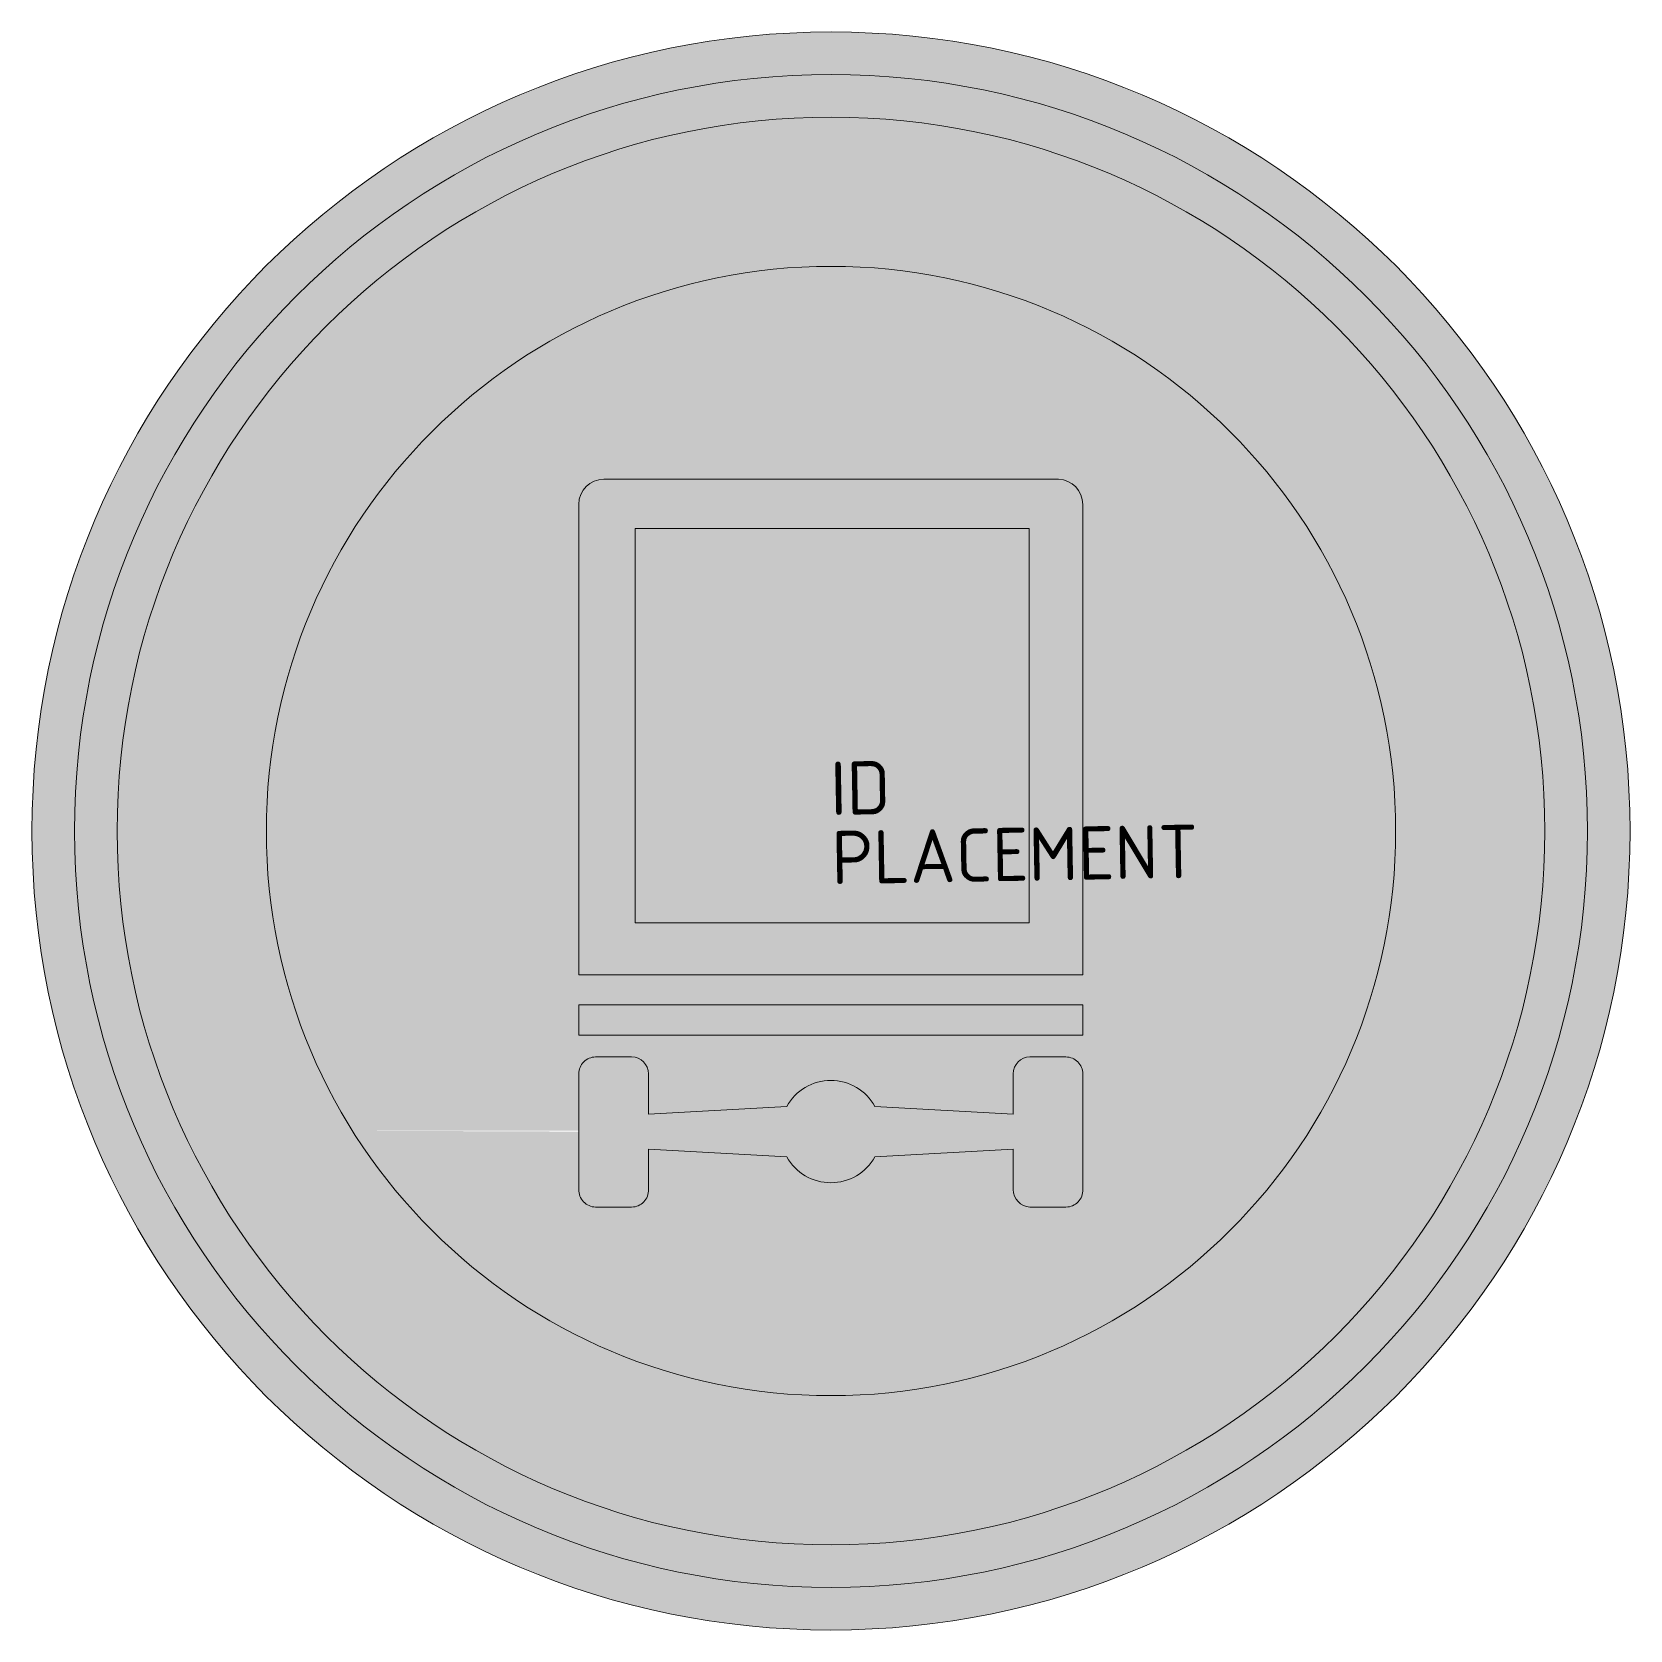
# Model space of a CAD drawing. Extents: x -3.75 to 3.75, y -3.75 to 3.75.
import ezdxf
from ezdxf.enums import TextEntityAlignment as Align

# ---------------------------------------------------------------- set-up
doc = ezdxf.new("R2010")
doc.units = 0
doc.styles.add('NLCS-ISO', font='NLCS-ISO.ttf', dxfattribs={"height": 0.25})

msp = doc.modelspace()

# ---------------------------------------------------------------- hatches: boundary and pattern name
at = {"true_color": 0xbb1e10}
h = msp.add_hatch(color=22, dxfattribs=at)
h.dxf.hatch_style = 1
h.paths.add_polyline_path([(-3.75, 0), (-3.55, 0, -1), (3.55, 0), (3.75, 0, 1)])
at = {"true_color": 0xf1f0ea}
h = msp.add_hatch(color=7, dxfattribs=at)
h.dxf.hatch_style = 1
h.paths.add_polyline_path([(-3.55, 0), (-3.35, 0, -1), (3.35, 0), (3.55, 0, 1)])
at = {"true_color": 0xbb1e10}
h = msp.add_hatch(color=22, dxfattribs=at)
h.dxf.hatch_style = 1
h.paths.add_polyline_path([(-3.35, 0), (-2.649999999999999, 0, -1), (2.649999999999999, 0), (3.35, 0, 1)])
at = {"true_color": 0xf1f0ea}
h = msp.add_hatch(color=7, dxfattribs=at)
h.dxf.hatch_style = 1
h.paths.add_polyline_path([(-1.183565805266444, 1.532844602628397, -0.4142135623730956), (-1.065504536171611, 1.65090587172323), (0, 1.65090587172323), (0, 2.649999999999999, 0.414213562373095), (-2.649999999999999, 0, 0.14081621079994), (-2.245809335242642, -1.406712632251875), (-1.183565805266444, -1.406712632251875), (-1.183565805266444, -1.139277564672322, -0.4142135623730956), (-1.104866733020495, -1.060578492426374), (-0.9356308098043442, -1.060578492426374, -0.4142135623730949), (-0.8569317375583907, -1.139277564672327), (-0.8569317375583907, -1.328200916675875), (-0.2076010878997607, -1.29277620558447, -0.2743467810305915), (0, -1.170771157570107), (0, -0.9582545056355491), (-1.183565805266444, -0.9582545056355489), (-1.183565805266444, -0.8165809827217487), (0, -0.8165809827217487), (0, -0.6749074598079476), (-1.183565805266444, -0.6749074598079474)])
h = msp.add_hatch(color=7, dxfattribs=at)
h.dxf.hatch_style = 1
h.paths.add_polyline_path([(2.649999999999999, 0, 0.414213562373095), (0, 2.649999999999999), (0, 1.65090587172323), (1.067485939776258, 1.65090587172323, -0.4042505367303831), (1.181584401661802, 1.532844602628393), (1.181584401661802, -0.6749074598079481), (0, -0.6749074598079476), (0, -0.8165809827217485), (1.181584401661802, -0.8165809827217485), (1.181584401661802, -0.9582545056355491), (0, -0.9582545056355489), (0, -1.170771157570107, -0.2720906066786635), (0.2056196842951099, -1.29277620558447), (0.8549629946796475, -1.328200916675875), (0.8549629946796475, -1.139277564672327, -0.4142135623730947), (0.933662066925601, -1.060578492426374), (1.102885329415848, -1.060578492426374, -0.4142135623730949), (1.181584401661802, -1.139277564672327), (1.181584401661802, -1.406712632251875), (2.245809335242644, -1.406712632251875, 0.14081621079994)])
at = {"true_color": 0x2a292a}
h = msp.add_hatch(color=250, dxfattribs=at)
h.dxf.hatch_style = 1
h.paths.add_polyline_path([(0, 1.65090587172323), (-1.065504536171611, 1.65090587172323, 0.4142135623730951), (-1.183565805266444, 1.532844602628397), (-1.183565805266444, -0.6749074598079474), (0, -0.6749074598079479), (0, -0.4303528781633572), (-0.9191338839458378, -0.430352878163357), (-0.9191338839458378, 1.41925256977919), (0, 1.41925256977919)])
h = msp.add_hatch(color=250, dxfattribs=at)
h.dxf.hatch_style = 1
h.paths.add_polyline_path([(1.059422691241323, 1.65090587172323), (0, 1.65090587172323), (0, 1.41925256977919), (0.9304462425448925, 1.41925256977919), (0.9304462425448925, -0.430352878163357), (0, -0.4303528781633572), (0, -0.6749074598079479), (1.181584401661802, -0.6749074598079479), (1.181584401661802, 1.532844602628394, 0.4242472747468262)])
at = {"true_color": 0xbb1e10}
h = msp.add_hatch(color=22, dxfattribs=at)
h.dxf.hatch_style = 1
h.paths.add_polyline_path([(0, 1.41925256977919), (-0.9191338839458378, 1.41925256977919), (-0.9191338839458378, -0.4303528781633571), (0, -0.4303528781633571)])
h = msp.add_hatch(color=22, dxfattribs=at)
h.dxf.hatch_style = 1
h.paths.add_polyline_path([(0.9304462425448925, 1.41925256977919), (0, 1.41925256977919), (0, -0.430352878163357), (0.9304462425448925, -0.4303528781633571)])
h = msp.add_hatch(color=22, dxfattribs=at)
h.dxf.hatch_style = 1
h.paths.add_polyline_path([(3.75, 0), (3.55, 0, -1), (-3.55, 0), (-3.75, 0, 1)])
at = {"true_color": 0xf1f0ea}
h = msp.add_hatch(color=7, dxfattribs=at)
h.dxf.hatch_style = 1
h.paths.add_polyline_path([(3.55, 0), (3.35, 0, -1), (-3.35, 0), (-3.55, 0, 1)])
at = {"true_color": 0xbb1e10}
h = msp.add_hatch(color=22, dxfattribs=at)
h.dxf.hatch_style = 1
h.paths.add_polyline_path([(3.35, 0), (2.649999999999999, 0, -1), (-2.649999999999999, 0), (-3.35, 0, 1)])
at = {"true_color": 0x2a292a}
h = msp.add_hatch(color=250, dxfattribs=at)
h.dxf.hatch_style = 1
h.paths.add_polyline_path([(-1.183565805266444, -0.8165809827217485), (1.181584401661802, -0.8165809827217485), (1.181584401661802, -0.9582545056355489), (-1.183565805266444, -0.9582545056355489)])
h = msp.add_hatch(color=250, dxfattribs=at)
h.dxf.hatch_style = 1
edge = h.paths.add_edge_path()
edge.add_arc((-1.103792614274896, -1.685180573524615), 0.07982261415804269, 177.9836665677447, 269.2289863105207)
edge.add_line((-1.104866733020497, -1.764995960511988), (-0.935630809804346, -1.764995960511988))
edge.add_arc((-0.9356308098043424, -1.686203669160934), 0.07879229135105392, 269.9999999999974, 362.7873471217302)
edge.add_line((-0.8569317375583907, -1.682372063234467), (-0.8569317375583907, -1.493474032682734))
edge.add_line((-0.8569317375583907, -1.493474032682734), (-0.2076010878997607, -1.528898743774137))
edge.add_arc((-0.0009907018023262992, -1.414962317106731), 0.2359435546164976, 208.8747789883007, 331.1252210116995)
edge.add_line((0.2056196842951099, -1.528898743774137), (0.8549629946796475, -1.493474032682734))
edge.add_line((0.8549629946796475, -1.493474032682734), (0.8549629946796475, -1.682372063234467))
edge.add_arc((0.9376847600202183, -1.682372063234464), 0.08272176534057074, 180.000000000002, 267.2126528782692)
edge.add_line((0.9336620669256028, -1.764995960511988), (1.102885329415846, -1.764995960511988))
edge.add_arc((1.10288532941585, -1.686203669160933), 0.07879229135105459, 269.9999999999974, 362.7873471217298)
edge.add_line((1.181584401661802, -1.682372063234467), (1.181584401661802, -1.139277564672325))
edge.add_arc((1.10288532941585, -1.139277564672327), 0.07869907224595174, 1.616565273615217e-12, 90.00000000000259)
edge.add_line((1.102885329415846, -1.060578492426374), (0.9336620669256028, -1.060578492426374))
edge.add_arc((0.933662066925601, -1.139277564672327), 0.07869907224595307, 89.99999999999872, 179.9999999999982)
edge.add_line((0.8549629946796475, -1.139277564672325), (0.8549629946796475, -1.328200916675875))
edge.add_line((0.8549629946796475, -1.328200916675875), (0.2056196842951099, -1.29277620558447))
edge.add_arc((-0.0009907018023262992, -1.406712632251874), 0.2359435546164981, 28.87477898830003, 151.1252210116998)
edge.add_line((-0.2076010878997607, -1.29277620558447), (-0.8569317375583907, -1.328200916675875))
edge.add_line((-0.8569317375583907, -1.328200916675875), (-0.8569317375583907, -1.139277564672325))
edge.add_arc((-0.9356308098043424, -1.139277564672327), 0.07869907224595174, 1.93987832833826e-12, 90.00000000000259)
edge.add_line((-0.935630809804346, -1.060578492426374), (-1.104866733020497, -1.060578492426374))
edge.add_arc((-1.104866733020495, -1.139277564672322), 0.07869907224594841, 90.00000000000131, 180.0000000000016)
edge.add_line((-1.183565805266444, -1.139277564672325), (-1.183565805266444, -1.682372063234467))
at = {"true_color": 0xf1f0ea}
h = msp.add_hatch(color=7, dxfattribs=at)
h.dxf.hatch_style = 1
edge = h.paths.add_edge_path()
edge.add_arc((-0.0009907018023209702, -1.414962317106726), 0.2359435546165039, 208.8747789883011, 270.2405795696257, ccw=False)
edge.add_line((-0.2076010878997607, -1.528898743774137), (-0.8569317375583907, -1.493474032682734))
edge.add_line((-0.8569317375583907, -1.493474032682734), (-0.8569317375583925, -1.682372063234427))
edge.add_arc((-0.9356308098043407, -1.686203669160936), 0.0787922913510518, -90.00000000000131, 2.787347121760888, ccw=False)
edge.add_line((-0.9356308098043424, -1.764995960511988), (-1.104866733020497, -1.764995960511988))
edge.add_arc((-1.103792614274896, -1.685180573524615), 0.07982261415804251, 177.9836665677445, 269.2289863105207, ccw=False)
edge.add_line((-1.183565805266444, -1.682372063234467), (-1.183565805266444, -1.410824813953396))
edge.add_line((-1.183565805266444, -1.410824813953396), (-2.245809335242642, -1.406712632251868))
edge.add_arc((7.105427357601002e-15, 4.884981308350689e-15), 2.650000000000004, 212.0618867851849, 269.9999999999998)
edge.add_line((0, -2.649999999999999), (-1.77635683940025e-15, -1.6509037917885))
h = msp.add_hatch(color=7, dxfattribs=at)
h.dxf.hatch_style = 1
h.paths.add_polyline_path([(2.245809335242644, -1.406712632251875), (1.181584401661802, -1.406712632251875), (1.181584401661802, -1.682372063234469, -0.4285351986733754), (1.102885329415848, -1.764995960511988), (0.9336620669256028, -1.764995960511988, -0.4000355062005519), (0.8549629946796475, -1.682372063234464), (0.8549629946796475, -1.493474032682734), (0.2056196842951099, -1.528898743774137, -0.2720906066786616), (0, -1.650903791788499), (0, -2.649999999999999, 0.258329511857354)])

# ---------------------------------------------------------------- linework, layer by layer
at = {"color": 250, "lineweight": 0, "true_color": 0x2a292a}
for points in [[(1.181584401661801, -0.6749074598079478), (1.181584401661801, 1.532844602628395, 0.4042505367303704), (1.067485939776261, 1.65090587172323), (-1.065504536171611, 1.65090587172323, 0.414213562373095), (-1.183565805266444, 1.532844602628396), (-1.183565805266444, -0.6749074598079473)], [(-1.183565805266444, -1.682372063234467, 0.4205939993171316), (-1.104866733020496, -1.764995960511988), (-0.9356308098043452, -1.764995960511988, 0.4285351986733973), (-0.8569317375583902, -1.682372063234467), (-0.8569317375583902, -1.493474032682734), (-0.207601087899761, -1.528898743774137, 0.5905178837019103), (0.2056196842951107, -1.528898743774137), (0.8549629946796476, -1.493474032682734), (0.8549629946796476, -1.682372063234467, 0.4000355062005421), (0.9336620669256026, -1.764995960511988), (1.102885329415846, -1.764995960511988, 0.4285351986733934), (1.181584401661801, -1.682372063234467), (1.181584401661801, -1.139277564672325, 0.414213562373097), (1.102885329415846, -1.060578492426374), (0.9336620669256026, -1.060578492426374, 0.414213562373095), (0.8549629946796476, -1.139277564672325), (0.8549629946796476, -1.328200916675875), (0.2056196842951107, -1.29277620558447, 0.5905178837019155), (-0.207601087899761, -1.29277620558447), (-0.8569317375583902, -1.328200916675875), (-0.8569317375583902, -1.139277564672325, 0.4142135623730932), (-0.9356308098043452, -1.060578492426374), (-1.104866733020496, -1.060578492426374, 0.4142135623730969), (-1.183565805266444, -1.139277564672325)]]:
    msp.add_lwpolyline(points, format="xyb", close=True, dxfattribs=at)
for points in [[(0.9304462425448916, -0.4303528781633571), (-0.9191338839458371, -0.4303528781633571), (-0.9191338839458371, 1.41925256977919), (0.9304462425448916, 1.41925256977919)], [(-1.183565805266444, -0.8165809827217484), (1.181584401661801, -0.8165809827217484), (1.181584401661801, -0.9582545056355489), (-1.183565805266444, -0.9582545056355489)]]:
    msp.add_lwpolyline(points, close=True, dxfattribs=at)
at = {"color": 22, "lineweight": 0, "true_color": 0xbb1e10}
msp.add_circle((0, 0), 3.75, dxfattribs=at)
at = {"color": 7, "lineweight": 0, "true_color": 0xf1f0ea}
for radius in [3.55, 3.35, 2.649999999999999]:
    msp.add_circle((0, 0), radius, dxfattribs=at)

# ---------------------------------------------------------------- texts
at = {"style": 'NLCS-ISO'}
msp.add_attdef('ID', text='', height=0.25, rotation=1, dxfattribs=at).set_placement((0, 0), align=Align.BOTTOM_LEFT)
msp.add_attdef('PLACEMENT', text='', height=0.25, rotation=1, dxfattribs=at).set_placement((0, 0), align=Align.TOP_LEFT)

doc.saveas('drawing.dxf')
